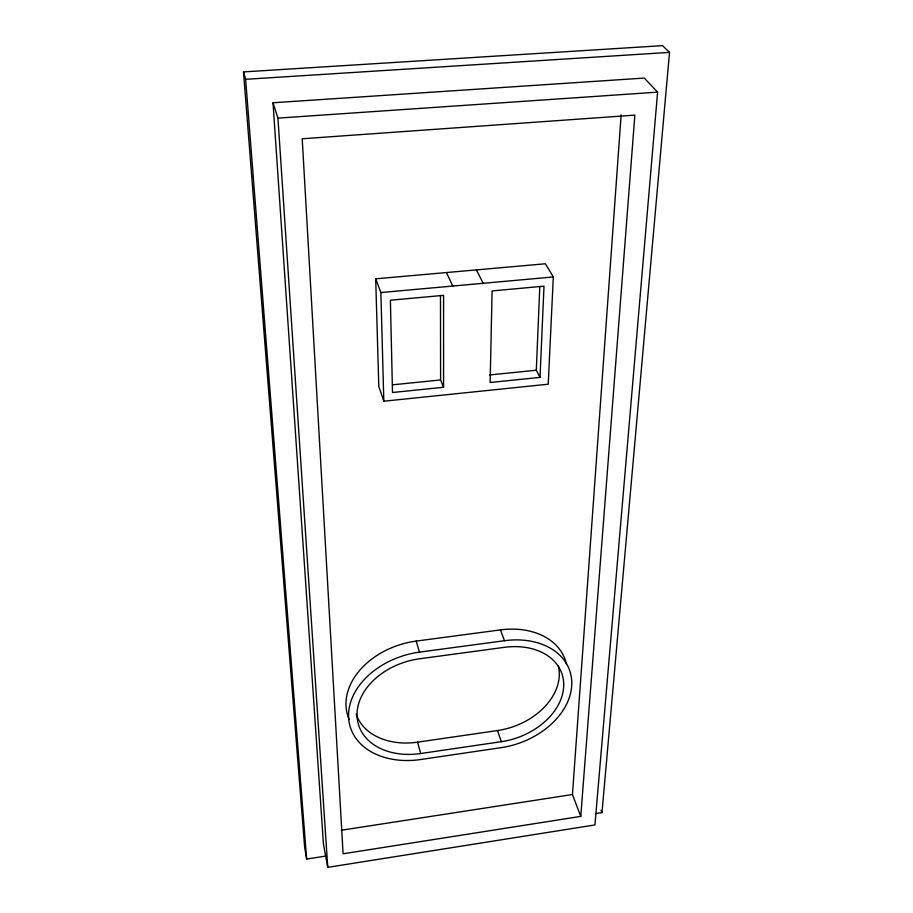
<?xml version="1.0" encoding="UTF-8"?>
<svg xmlns="http://www.w3.org/2000/svg" width="913" height="913" viewBox="0 0 913 913"><rect width="100%" height="100%" fill="white"/><g stroke="black" fill="none" stroke-linecap="round" stroke-linejoin="round"><path stroke-width="1.37" d="M443.57 387.272L443.592 295.356L390.387 300.217L392.499 392.51L443.57 387.272L440.58 379.945L440.488 295.527M540.017 377.389L544 286.18L492.096 290.916L490.144 382.501L540.017 377.389L536.308 370.221L539.8 286.556M553.312 276.959L548.222 384.202L383.814 401.218L378.804 386.404L375.688 278.819L545.403 263.777L553.312 276.959L380.881 292.537L375.688 278.819M580.759 816.393L634.866 115.118L302.214 138.765L343.094 853.792L580.759 816.393L572.451 794.527L621.137 114.821M657.6 92.145L594.934 824.941L327.756 867.35L323.453 844.103L273.01 102.77L644.293 78.062L657.6 92.145L277.951 118.119L273.01 102.77M596.349 813.494L601.975 812.616L669.514 52.383L662.587 45.65L243.486 71.91L304.657 847.378L306.654 859.076L326.34 855.972M341.336 830.237L572.451 794.527M420.699 753.522L501.317 741.698A63.1 45.673 -19.7 0 0 563.698 685.937A63.1 45.673 -19.7 0 0 504.273 647.34L419.558 658.787A63.853 46.517 -16.7 0 0 357.04 715.05A63.853 46.517 -16.7 0 0 420.699 753.522L417.583 742.166A63.282 46.403 -16.6 0 1 356.184 714.206M417.583 742.166L497.528 730.548A62.541 45.57 -19.6 0 0 558.265 665.588M419.478 652.133L504.478 640.709A71.522 51.779 -19.7 0 1 571.766 684.465A71.522 51.779 -19.7 0 1 501.123 747.667L420.767 759.513A72.378 52.737 -16.7 0 1 348.538 715.906A72.378 52.737 -16.7 0 1 419.478 652.133L416.202 641.097L500.461 629.89A70.883 51.653 -19.6 0 1 566.437 664.219M392.716 384.807L440.58 379.945M489.63 374.958L536.308 370.221M243.486 71.91L245.631 79.317L669.514 52.383M476.369 269.894L483.194 283.292M446.423 272.542L452.768 286.043M601.016 810.185L601.975 812.616M500.461 629.89L504.478 640.709M497.528 730.548L501.317 741.698M245.631 79.317L306.654 859.076M277.951 118.119L327.756 867.35M380.881 292.537L383.814 401.218M349.154 719.467A71.728 52.6 -16.6 0 1 416.202 641.097"/></g></svg>
